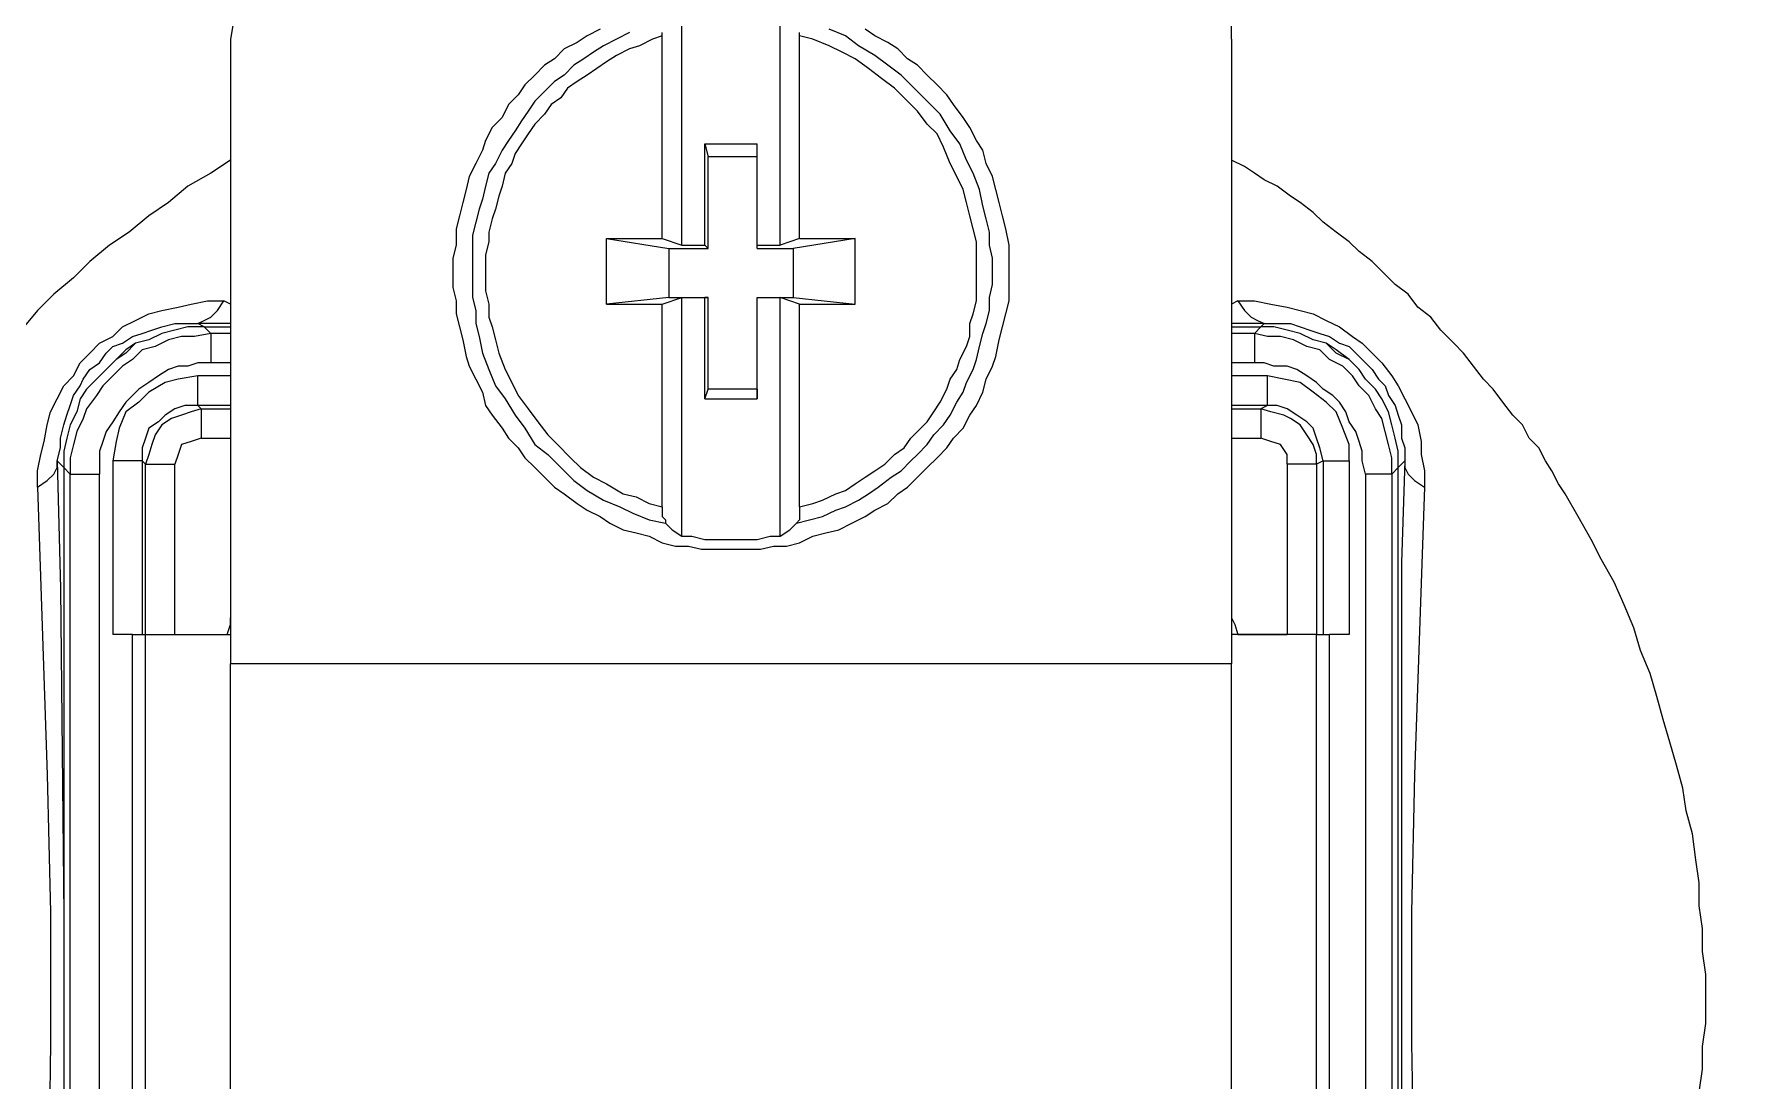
# Model space of a CAD drawing. Header units: millimetres. Extents: x 591978 to 1200763, y 19941 to 205918.
# Drawn here: x 1141454 to 1142012, y 78097 to 78438 of the extents above; entities that cross this region are included whole.
import ezdxf

# ---------------------------------------------------------------- set-up
doc = ezdxf.new("R2010")
doc.units = ezdxf.units.MM
doc.header["$LTSCALE"] = 790
doc.header["$MEASUREMENT"] = 0
doc.layers.add('0_AC_TOILET EX.A DUCT', color=21, linetype='Continuous', lineweight=13)
doc.layers.add('P', color=7, linetype='Continuous', lineweight=20)
doc.layers.add('WALL-EDGE', color=1, linetype='Continuous')

# ---------------------------------------------------------------- blocks, each defined once
blk = doc.blocks.new('274150p')
at = {"layer": 'P', "color": 40, "linetype": 'Continuous', "lineweight": -2}
for p, q in [((-25.93, 104.4, 0), (-26.27, 102.38, 0)), ((20.23, 81.15, 0), (20.23, 105.41, 0)), ((30.34, 81.15, 0), (30.34, 105.41, 0)), ((76.84, 102.38, 0), (76.84, 104.4, 0)), ((-26.27, 102.38, 0), (-26.27, 38.02, 0)), ((10.46, 102.72, 0), (9.45, 102.04, 0)), ((11.81, 103.39, 0), (10.46, 102.72, 0)), ((13.49, 102.38, 0), (12.14, 101.7, 0)), ((14.84, 103.05, 0), (13.49, 102.38, 0)), ((17.2, 102.38, 0), (15.85, 101.7, 0)), ((18.21, 102.72, 0), (17.2, 102.38, 0)), ((18.21, 102.72, 0), (18.21, 103.05, 0)), ((18.21, 81.82, 0), (18.21, 102.72, 0)), ((32.36, 102.72, 0), (32.36, 103.05, 0)), ((33.71, 102.38, 0), (32.36, 102.72, 0)), ((32.36, 81.82, 0), (32.36, 102.72, 0)), ((35.39, 101.7, 0), (33.71, 102.38, 0)), ((37.08, 102.72, 0), (35.39, 103.39, 0)), ((38.43, 101.7, 0), (37.08, 102.72, 0)), ((40.11, 102.72, 0), (39.1, 103.39, 0)), ((41.46, 102.04, 0), (40.11, 102.72, 0)), ((76.84, 102.38, 0), (76.84, 38.02, 0)), ((8.1, 101.37, 0), (7.09, 100.36, 0)), ((9.45, 102.04, 0), (8.1, 101.37, 0)), ((11.13, 101.03, 0), (10.12, 100.36, 0)), ((12.14, 101.7, 0), (11.13, 101.03, 0)), ((13.49, 100.69, 0), (12.48, 100.02, 0)), ((14.84, 101.37, 0), (13.49, 100.69, 0)), ((15.85, 101.7, 0), (14.84, 101.37, 0)), ((36.74, 101.03, 0), (35.39, 101.7, 0)), ((38.09, 100.36, 0), (36.74, 101.03, 0)), ((40.11, 100.69, 0), (38.43, 101.7, 0)), ((41.46, 99.68, 0), (40.11, 100.69, 0)), ((42.47, 101.37, 0), (41.46, 102.04, 0)), ((43.48, 100.36, 0), (42.47, 101.37, 0)), ((6.08, 99.68, 0), (5.07, 98.67, 0)), ((7.09, 100.36, 0), (6.08, 99.68, 0)), ((9.11, 99.68, 0), (8.1, 98.67, 0)), ((10.12, 100.36, 0), (9.11, 99.68, 0)), ((11.47, 99.35, 0), (10.46, 98.67, 0)), ((12.48, 100.02, 0), (11.47, 99.35, 0)), ((39.44, 99.35, 0), (38.09, 100.36, 0)), ((40.79, 98.33, 0), (39.44, 99.35, 0)), ((42.81, 98.67, 0), (41.46, 99.68, 0)), ((44.49, 99.68, 0), (43.48, 100.36, 0)), ((45.5, 98.67, 0), (44.49, 99.68, 0)), ((4.06, 97.66, 0), (3.38, 96.65, 0)), ((5.07, 98.67, 0), (4.06, 97.66, 0)), ((7.09, 98, 0), (6.08, 96.99, 0)), ((8.1, 98.67, 0), (7.09, 98, 0)), ((8.44, 97.32, 0), (7.76, 96.31, 0)), ((9.45, 98, 0), (8.44, 97.32, 0)), ((10.46, 98.67, 0), (9.45, 98, 0)), ((42.13, 97.32, 0), (40.79, 98.33, 0)), ((43.14, 96.31, 0), (42.13, 97.32, 0)), ((44.16, 97.32, 0), (42.81, 98.67, 0)), ((45.5, 95.98, 0), (44.16, 97.32, 0)), ((46.51, 97.66, 0), (45.5, 98.67, 0)), ((47.52, 96.65, 0), (46.51, 97.66, 0)), ((2.37, 95.64, 0), (1.7, 94.29, 0)), ((3.38, 96.65, 0), (2.37, 95.64, 0)), ((5.07, 95.98, 0), (4.39, 94.97, 0)), ((6.08, 96.99, 0), (5.07, 95.98, 0)), ((6.75, 95.64, 0), (6.08, 94.63, 0)), ((7.76, 96.31, 0), (6.75, 95.64, 0)), ((44.49, 94.97, 0), (43.14, 96.31, 0)), ((46.85, 94.63, 0), (45.5, 95.98, 0)), ((48.2, 95.64, 0), (47.52, 96.65, 0)), ((49.21, 94.29, 0), (48.2, 95.64, 0)), ((1.7, 94.29, 0), (0.69, 93.28, 0)), ((3.72, 93.95, 0), (3.05, 92.94, 0)), ((4.39, 94.97, 0), (3.72, 93.95, 0)), ((5.07, 93.62, 0), (4.39, 92.61, 0)), ((6.08, 94.63, 0), (5.07, 93.62, 0)), ((45.5, 93.62, 0), (44.49, 94.97, 0)), ((46.51, 92.61, 0), (45.5, 93.62, 0)), ((47.86, 92.94, 0), (46.85, 94.63, 0)), ((49.88, 93.28, 0), (49.21, 94.29, 0)), ((0.01, 91.93, 0), (-0.32, 90.92, 0)), ((0.69, 93.28, 0), (0.01, 91.93, 0)), ((2.37, 91.93, 0), (1.7, 90.92, 0)), ((3.05, 92.94, 0), (2.37, 91.93, 0)), ((4.39, 92.61, 0), (3.72, 91.6, 0)), ((47.19, 91.26, 0), (46.51, 92.61, 0)), ((48.87, 91.6, 0), (47.86, 92.94, 0)), ((50.56, 91.93, 0), (49.88, 93.28, 0)), ((51.23, 90.92, 0), (50.56, 91.93, 0)), ((-0.32, 90.92, 0), (-1, 89.57, 0)), ((1.7, 90.92, 0), (1.02, 89.57, 0)), ((3.05, 90.58, 0), (2.71, 89.57, 0)), ((3.72, 91.6, 0), (3.05, 90.58, 0)), ((22.59, 81.15, 0), (22.59, 91.6, 0)), ((22.59, 91.6, 0), (27.98, 91.6, 0)), ((22.59, 91.6, 0), (22.93, 90.25, 0)), ((27.98, 90.25, 0), (22.93, 90.25, 0)), ((22.93, 80.81, 0), (22.93, 90.25, 0)), ((27.98, 81.15, 0), (27.98, 91.6, 0)), ((27.98, 90.25, 0), (27.98, 91.6, 0)), ((27.98, 80.81, 0), (27.98, 90.25, 0)), ((47.86, 89.57, 0), (47.19, 91.26, 0)), ((49.55, 89.91, 0), (48.87, 91.6, 0)), ((51.57, 89.57, 0), (51.23, 90.92, 0)), ((-28.29, 88.56, 0), (-30.65, 87.22, 0)), ((-26.27, 89.91, 0), (-28.29, 88.56, 0)), ((-1.67, 88.23, 0), (-2.01, 86.88, 0)), ((-1, 89.57, 0), (-1.67, 88.23, 0)), ((0.35, 88.56, 0), (0.01, 87.22, 0)), ((1.02, 89.57, 0), (0.35, 88.56, 0)), ((2.04, 88.56, 0), (1.7, 87.22, 0)), ((2.71, 89.57, 0), (2.04, 88.56, 0)), ((48.54, 88.23, 0), (47.86, 89.57, 0)), ((49.21, 86.88, 0), (48.54, 88.23, 0)), ((50.22, 88.56, 0), (49.55, 89.91, 0)), ((50.89, 86.88, 0), (50.22, 88.56, 0)), ((52.24, 88.23, 0), (51.57, 89.57, 0)), ((52.58, 86.88, 0), (52.24, 88.23, 0)), ((78.19, 89.24, 0), (76.84, 89.91, 0)), ((79.2, 88.56, 0), (78.19, 89.24, 0)), ((80.21, 87.89, 0), (79.2, 88.56, 0)), ((-30.65, 87.22, 0), (-32.67, 85.53, 0)), ((-2.01, 86.88, 0), (-2.35, 85.53, 0)), ((0.01, 87.22, 0), (-0.32, 85.87, 0)), ((1.7, 87.22, 0), (1.36, 86.2, 0)), ((49.55, 85.53, 0), (49.21, 86.88, 0)), ((51.23, 85.19, 0), (50.89, 86.88, 0)), ((52.92, 85.53, 0), (52.58, 86.88, 0)), ((81.56, 87.22, 0), (80.21, 87.89, 0)), ((82.91, 86.2, 0), (81.56, 87.22, 0)), ((-32.67, 85.53, 0), (-34.69, 84.18, 0)), ((-2.35, 85.53, 0), (-2.68, 84.18, 0)), ((-0.66, 84.86, 0), (-1, 83.51, 0)), ((-0.32, 85.87, 0), (-0.66, 84.86, 0)), ((1.02, 84.86, 0), (0.69, 83.85, 0)), ((1.36, 86.2, 0), (1.02, 84.86, 0)), ((49.88, 84.18, 0), (49.55, 85.53, 0)), ((51.57, 83.85, 0), (51.23, 85.19, 0)), ((53.25, 84.18, 0), (52.92, 85.53, 0)), ((83.92, 85.53, 0), (82.91, 86.2, 0)), ((85.26, 84.52, 0), (83.92, 85.53, 0)), ((-34.69, 84.18, 0), (-36.72, 82.5, 0)), ((-2.68, 84.18, 0), (-3.02, 82.83, 0)), ((-1, 83.51, 0), (-1.33, 82.16, 0)), ((0.69, 83.85, 0), (0.35, 82.5, 0)), ((50.22, 82.83, 0), (49.88, 84.18, 0)), ((51.91, 82.5, 0), (51.57, 83.85, 0)), ((53.59, 82.83, 0), (53.25, 84.18, 0)), ((86.28, 83.51, 0), (85.26, 84.52, 0)), ((87.62, 82.5, 0), (86.28, 83.51, 0)), ((-38.74, 81.15, 0), (-40.76, 79.47, 0)), ((-36.72, 82.5, 0), (-38.74, 81.15, 0)), ((-3.02, 81.15, 0), (-3.36, 79.8, 0)), ((-3.02, 82.83, 0), (-3.02, 81.15, 0)), ((-1.33, 82.16, 0), (-1.33, 80.81, 0)), ((0.35, 81.49, 0), (0.01, 80.14, 0)), ((0.35, 82.5, 0), (0.35, 81.49, 0)), ((12.48, 81.82, 0), (18.21, 81.82, 0)), ((12.48, 75.08, 0), (12.48, 81.82, 0)), ((12.48, 81.82, 0), (18.88, 80.81, 0)), ((18.21, 81.82, 0), (20.23, 81.15, 0)), ((20.23, 81.15, 0), (22.59, 81.15, 0)), ((22.93, 80.81, 0), (22.59, 81.15, 0)), ((27.98, 81.15, 0), (30.34, 81.15, 0)), ((27.98, 80.81, 0), (27.98, 81.15, 0)), ((32.36, 81.82, 0), (30.34, 81.15, 0)), ((38.09, 81.82, 0), (31.69, 80.81, 0)), ((32.36, 81.82, 0), (38.09, 81.82, 0)), ((38.09, 75.08, 0), (38.09, 81.82, 0)), ((50.56, 81.49, 0), (50.22, 82.83, 0)), ((50.56, 80.48, 0), (50.56, 81.49, 0)), ((51.91, 81.15, 0), (51.91, 82.5, 0)), ((52.24, 79.8, 0), (51.91, 81.15, 0)), ((53.93, 81.15, 0), (53.59, 82.83, 0)), ((53.93, 79.8, 0), (53.93, 81.15, 0)), ((88.97, 81.49, 0), (87.62, 82.5, 0)), ((89.98, 80.48, 0), (88.97, 81.49, 0)), ((-40.76, 79.47, 0), (-42.44, 77.78, 0)), ((-3.36, 79.8, 0), (-3.36, 78.45, 0)), ((-1.33, 80.81, 0), (-1.33, 79.47, 0)), ((-1.33, 79.47, 0), (-1.33, 78.45, 0)), ((0.01, 80.14, 0), (0.01, 78.79, 0)), ((18.88, 80.81, 0), (18.88, 75.76, 0)), ((18.88, 80.81, 0), (22.93, 80.81, 0)), ((27.98, 80.81, 0), (31.69, 80.81, 0)), ((31.69, 80.81, 0), (31.69, 75.76, 0)), ((50.56, 79.13, 0), (50.56, 80.48, 0)), ((52.24, 78.45, 0), (52.24, 79.8, 0)), ((53.93, 78.45, 0), (53.93, 79.8, 0)), ((91.33, 79.47, 0), (89.98, 80.48, 0)), ((92.68, 78.12, 0), (91.33, 79.47, 0)), ((-42.44, 77.78, 0), (-44.47, 76.1, 0)), ((-3.36, 78.45, 0), (-3.36, 76.77, 0)), ((-1.33, 78.45, 0), (-1.33, 77.11, 0)), ((0.01, 78.79, 0), (0.01, 77.78, 0)), ((0.01, 77.78, 0), (0.01, 76.43, 0)), ((50.56, 77.78, 0), (50.56, 79.13, 0)), ((50.56, 76.77, 0), (50.56, 77.78, 0)), ((52.24, 77.11, 0), (52.24, 78.45, 0)), ((53.93, 76.77, 0), (53.93, 78.45, 0)), ((93.69, 77.11, 0), (92.68, 78.12, 0)), ((-44.47, 76.1, 0), (-46.15, 74.41, 0)), ((-3.36, 76.77, 0), (-3.02, 75.42, 0)), ((-1.33, 77.11, 0), (-1.33, 75.76, 0)), ((0.01, 76.43, 0), (0.35, 75.08, 0)), ((50.56, 75.42, 0), (50.56, 76.77, 0)), ((51.91, 75.76, 0), (52.24, 77.11, 0)), ((53.93, 75.42, 0), (53.93, 76.77, 0)), ((95.04, 76.1, 0), (93.69, 77.11, 0)), ((96.05, 74.75, 0), (95.04, 76.1, 0)), ((-46.15, 74.41, 0), (-47.83, 72.39, 0)), ((-34.69, 74.07, 0), (-33.35, 74.41, 0)), ((-33.35, 74.41, 0), (-31.66, 74.75, 0)), ((-31.66, 74.75, 0), (-30.31, 75.08, 0)), ((-30.31, 75.08, 0), (-28.63, 75.42, 0)), ((-28.63, 75.42, 0), (-26.94, 75.42, 0)), ((-28.29, 73.74, 0), (-27.62, 74.41, 0)), ((-27.62, 74.41, 0), (-26.94, 75.42, 0)), ((-26.27, 75.08, 0), (-26.94, 75.42, 0)), ((-3.02, 75.42, 0), (-3.02, 74.07, 0)), ((-1.33, 75.76, 0), (-1, 74.41, 0)), ((-1, 74.41, 0), (-1, 73.06, 0)), ((0.35, 75.08, 0), (0.35, 73.74, 0)), ((18.88, 75.76, 0), (12.48, 75.08, 0)), ((12.48, 75.08, 0), (18.21, 75.08, 0)), ((18.21, 75.08, 0), (20.23, 75.76, 0)), ((18.21, 54.19, 0), (18.21, 75.08, 0)), ((18.88, 75.76, 0), (22.93, 75.76, 0)), ((20.23, 51.16, 0), (20.23, 75.76, 0)), ((20.23, 75.76, 0), (22.59, 75.76, 0)), ((22.93, 75.76, 0), (22.59, 75.76, 0)), ((22.59, 65.31, 0), (22.59, 75.76, 0)), ((22.93, 66.32, 0), (22.93, 75.76, 0)), ((27.98, 75.76, 0), (30.34, 75.76, 0)), ((27.98, 75.76, 0), (31.69, 75.76, 0)), ((27.98, 75.76, 0), (27.98, 75.76, 0)), ((27.98, 65.31, 0), (27.98, 75.76, 0)), ((27.98, 66.32, 0), (27.98, 75.76, 0)), ((30.34, 51.16, 0), (30.34, 75.76, 0)), ((32.36, 75.08, 0), (30.34, 75.76, 0)), ((31.69, 75.76, 0), (38.09, 75.08, 0)), ((32.36, 75.08, 0), (38.09, 75.08, 0)), ((32.36, 54.19, 0), (32.36, 75.08, 0)), ((50.22, 74.07, 0), (50.56, 75.42, 0)), ((51.57, 73.06, 0), (51.91, 74.41, 0)), ((51.91, 74.41, 0), (51.91, 75.76, 0)), ((53.59, 74.07, 0), (53.93, 75.42, 0)), ((77.51, 75.42, 0), (76.84, 75.08, 0)), ((77.51, 75.42, 0), (78.19, 74.41, 0)), ((77.51, 75.42, 0), (79.2, 75.42, 0)), ((78.19, 74.41, 0), (78.86, 73.74, 0)), ((79.2, 75.42, 0), (80.88, 75.08, 0)), ((80.88, 75.08, 0), (82.57, 74.75, 0)), ((82.57, 74.75, 0), (83.92, 74.41, 0)), ((83.92, 74.41, 0), (85.26, 74.07, 0)), ((97.39, 73.74, 0), (96.05, 74.75, 0)), ((-38.4, 71.72, 0), (-37.39, 72.73, 0)), ((-37.39, 72.73, 0), (-36.04, 73.4, 0)), ((-36.04, 73.4, 0), (-34.69, 74.07, 0)), ((-35.37, 72.05, 0), (-34.36, 72.39, 0)), ((-34.36, 72.39, 0), (-33.35, 72.73, 0)), ((-33.35, 72.73, 0), (-32, 73.06, 0)), ((-32, 72.39, 0), (-33.35, 72.05, 0)), ((-32, 72.39, 0), (-33.35, 72.05, 0)), ((-32, 73.06, 0), (-30.99, 73.06, 0)), ((-30.65, 72.73, 0), (-32, 72.39, 0)), ((-30.65, 72.73, 0), (-32, 72.39, 0)), ((-30.99, 73.06, 0), (-29.64, 73.06, 0)), ((-28.97, 72.73, 0), (-30.65, 72.73, 0)), ((-28.97, 72.73, 0), (-30.65, 72.73, 0)), ((-29.64, 73.06, 0), (-28.97, 73.4, 0)), ((-26.27, 73.06, 0), (-29.64, 73.06, 0)), ((-28.97, 72.73, 0), (-29.64, 73.06, 0)), ((-28.97, 73.4, 0), (-28.29, 73.74, 0)), ((-28.29, 72.05, 0), (-28.97, 72.73, 0)), ((-28.97, 72.73, 0), (-26.27, 72.73, 0)), ((-28.97, 72.73, 0), (-26.27, 72.73, 0)), ((-3.02, 74.07, 0), (-2.68, 72.73, 0)), ((-2.68, 72.73, 0), (-2.35, 71.38, 0)), ((-1, 73.06, 0), (-0.66, 71.72, 0)), ((0.35, 73.74, 0), (0.69, 72.73, 0)), ((0.69, 72.73, 0), (1.02, 71.38, 0)), ((49.88, 73.06, 0), (50.22, 74.07, 0)), ((49.88, 71.72, 0), (49.88, 73.06, 0)), ((51.23, 72.05, 0), (51.57, 73.06, 0)), ((52.92, 71.38, 0), (53.25, 72.73, 0)), ((53.25, 72.73, 0), (53.59, 74.07, 0)), ((80.21, 73.06, 0), (76.84, 73.06, 0)), ((76.84, 72.73, 0), (79.87, 72.73, 0)), ((76.84, 72.73, 0), (79.87, 72.73, 0)), ((78.86, 73.74, 0), (79.54, 73.4, 0)), ((79.2, 72.05, 0), (79.87, 72.73, 0)), ((79.54, 73.4, 0), (80.21, 73.06, 0)), ((79.87, 72.73, 0), (80.21, 73.06, 0)), ((81.22, 72.73, 0), (79.87, 72.73, 0)), ((81.22, 72.73, 0), (79.87, 72.73, 0)), ((80.21, 73.06, 0), (81.56, 73.06, 0)), ((82.57, 72.39, 0), (81.22, 72.73, 0)), ((82.57, 72.39, 0), (81.22, 72.73, 0)), ((81.56, 73.06, 0), (82.91, 73.06, 0)), ((83.92, 72.05, 0), (82.57, 72.39, 0)), ((83.92, 72.05, 0), (82.57, 72.39, 0)), ((82.91, 73.06, 0), (83.92, 72.73, 0)), ((83.92, 72.73, 0), (84.93, 72.39, 0)), ((84.93, 72.39, 0), (85.94, 72.05, 0)), ((85.26, 74.07, 0), (86.61, 73.4, 0)), ((86.61, 73.4, 0), (87.96, 72.73, 0)), ((87.96, 72.73, 0), (89.31, 71.72, 0)), ((98.41, 72.39, 0), (97.39, 73.74, 0)), ((99.75, 71.04, 0), (98.41, 72.39, 0)), ((-40.76, 70.03, 0), (-39.75, 71.04, 0)), ((-39.75, 71.04, 0), (-38.4, 71.72, 0)), ((-39.07, 70.03, 0), (-38.4, 70.7, 0)), ((-38.4, 70.7, 0), (-37.39, 71.04, 0)), ((-37.39, 71.04, 0), (-36.38, 71.72, 0)), ((-36.04, 71.04, 0), (-37.05, 70.03, 0)), ((-36.04, 71.04, 0), (-37.05, 70.37, 0)), ((-36.38, 71.72, 0), (-35.37, 72.05, 0)), ((-34.69, 71.38, 0), (-36.04, 71.04, 0)), ((-34.69, 71.38, 0), (-36.04, 71.04, 0)), ((-34.02, 70.7, 0), (-35.37, 70.37, 0)), ((-33.35, 72.05, 0), (-34.69, 71.38, 0)), ((-33.35, 72.05, 0), (-34.69, 71.38, 0)), ((-32.67, 71.38, 0), (-34.02, 70.7, 0)), ((-31.32, 71.72, 0), (-32.67, 71.38, 0)), ((-29.98, 71.72, 0), (-31.32, 71.72, 0)), ((-28.29, 72.05, 0), (-29.98, 71.72, 0)), ((-28.29, 72.05, 0), (-28.29, 69.02, 0)), ((-26.27, 72.05, 0), (-28.29, 72.05, 0)), ((-2.35, 71.38, 0), (-2.01, 69.69, 0)), ((-0.66, 71.72, 0), (-0.32, 70.03, 0)), ((1.02, 71.38, 0), (1.36, 70.03, 0)), ((48.87, 69.36, 0), (49.55, 70.7, 0)), ((49.55, 70.7, 0), (49.88, 71.72, 0)), ((50.56, 69.36, 0), (50.89, 70.7, 0)), ((50.89, 70.7, 0), (51.23, 72.05, 0)), ((52.58, 69.69, 0), (52.92, 71.38, 0)), ((79.2, 72.05, 0), (76.84, 72.05, 0)), ((79.2, 72.05, 0), (79.2, 69.02, 0)), ((80.55, 71.72, 0), (79.2, 72.05, 0)), ((81.89, 71.72, 0), (80.55, 71.72, 0)), ((83.24, 71.38, 0), (81.89, 71.72, 0)), ((84.59, 70.7, 0), (83.24, 71.38, 0)), ((85.26, 71.38, 0), (83.92, 72.05, 0)), ((85.26, 71.38, 0), (83.92, 72.05, 0)), ((85.94, 70.37, 0), (84.59, 70.7, 0)), ((86.61, 71.04, 0), (85.26, 71.38, 0)), ((86.61, 71.04, 0), (85.26, 71.38, 0)), ((85.94, 72.05, 0), (86.95, 71.72, 0)), ((87.62, 70.03, 0), (86.61, 71.04, 0)), ((87.62, 70.37, 0), (86.61, 71.04, 0)), ((86.95, 71.72, 0), (87.96, 71.04, 0)), ((87.96, 71.04, 0), (88.97, 70.7, 0)), ((88.97, 70.7, 0), (89.64, 70.03, 0)), ((89.31, 71.72, 0), (90.32, 71.04, 0)), ((90.32, 71.04, 0), (91.33, 70.03, 0)), ((100.76, 70.03, 0), (99.75, 71.04, 0)), ((-42.44, 67.67, 0), (-41.77, 69.02, 0)), ((-41.77, 69.02, 0), (-40.76, 70.03, 0)), ((-40.76, 68.35, 0), (-39.75, 69.02, 0)), ((-39.75, 69.02, 0), (-39.07, 70.03, 0)), ((-38.06, 69.36, 0), (-39.07, 68.35, 0)), ((-38.06, 69.36, 0), (-39.07, 68.35, 0)), ((-37.05, 70.37, 0), (-38.06, 69.36, 0)), ((-37.05, 70.03, 0), (-38.06, 69.36, 0)), ((-36.38, 69.36, 0), (-37.39, 68.68, 0)), ((-35.37, 70.37, 0), (-36.38, 69.36, 0)), ((-29.64, 69.02, 0), (-30.65, 68.68, 0)), ((-28.29, 69.02, 0), (-29.64, 69.02, 0)), ((-26.27, 69.02, 0), (-28.29, 69.02, 0)), ((-2.01, 69.69, 0), (-1.67, 68.68, 0)), ((-0.32, 70.03, 0), (0.35, 68.35, 0)), ((1.36, 70.03, 0), (2.04, 68.35, 0)), ((48.54, 68.35, 0), (48.87, 69.36, 0)), ((50.22, 68.35, 0), (50.56, 69.36, 0)), ((52.24, 68.68, 0), (52.58, 69.69, 0)), ((79.2, 69.02, 0), (76.84, 69.02, 0)), ((80.21, 69.02, 0), (79.2, 69.02, 0)), ((79.2, 69.02, 0), (79.2, 69.02, 0)), ((81.22, 68.68, 0), (80.21, 69.02, 0)), ((86.95, 69.36, 0), (85.94, 70.37, 0)), ((88.3, 68.68, 0), (86.95, 69.36, 0)), ((88.97, 69.36, 0), (87.62, 70.37, 0)), ((88.97, 69.36, 0), (87.62, 70.03, 0)), ((89.98, 68.35, 0), (88.97, 69.36, 0)), ((89.98, 68.35, 0), (88.97, 69.36, 0)), ((89.64, 70.03, 0), (90.66, 69.02, 0)), ((90.66, 69.02, 0), (91.33, 68.35, 0)), ((91.33, 70.03, 0), (92.34, 69.02, 0)), ((92.34, 69.02, 0), (93.35, 67.67, 0)), ((101.78, 68.68, 0), (100.76, 70.03, 0)), ((-43.45, 66.66, 0), (-42.44, 67.67, 0)), ((-41.77, 66.66, 0), (-41.43, 67.33, 0)), ((-41.43, 67.33, 0), (-40.76, 68.35, 0)), ((-40.08, 67.33, 0), (-41.1, 66.32, 0)), ((-40.08, 67.33, 0), (-41.1, 66.32, 0)), ((-39.07, 68.35, 0), (-40.08, 67.33, 0)), ((-39.07, 68.35, 0), (-40.08, 67.33, 0)), ((-38.4, 67.67, 0), (-39.41, 66.66, 0)), ((-37.39, 68.68, 0), (-38.4, 67.67, 0)), ((-33.68, 67.67, 0), (-34.69, 67, 0)), ((-32.67, 68.35, 0), (-33.68, 67.67, 0)), ((-31.66, 67.33, 0), (-33.01, 67, 0)), ((-31.66, 68.68, 0), (-32.67, 68.35, 0)), ((-30.65, 68.68, 0), (-31.66, 68.68, 0)), ((-29.64, 67.67, 0), (-31.66, 67.33, 0)), ((-26.27, 67.67, 0), (-29.64, 67.67, 0)), ((-29.64, 64.64, 0), (-29.64, 67.67, 0)), ((-1.67, 68.68, 0), (-1, 67.33, 0)), ((-1, 67.33, 0), (-0.32, 65.99, 0)), ((0.35, 68.35, 0), (1.02, 66.66, 0)), ((2.04, 68.35, 0), (2.71, 67, 0)), ((47.52, 66.32, 0), (47.86, 67.33, 0)), ((47.86, 67.33, 0), (48.54, 68.35, 0)), ((49.55, 67, 0), (50.22, 68.35, 0)), ((51.23, 65.99, 0), (51.57, 67.33, 0)), ((51.57, 67.33, 0), (52.24, 68.68, 0)), ((80.55, 67.67, 0), (76.84, 67.67, 0)), ((80.55, 64.64, 0), (80.55, 67.67, 0)), ((82.23, 67.33, 0), (80.55, 67.67, 0)), ((80.55, 67.67, 0), (80.55, 67.67, 0)), ((82.57, 68.68, 0), (81.22, 68.68, 0)), ((83.92, 67, 0), (82.23, 67.33, 0)), ((83.58, 68.35, 0), (82.57, 68.68, 0)), ((84.59, 67.67, 0), (83.58, 68.35, 0)), ((85.6, 67, 0), (84.59, 67.67, 0)), ((89.31, 67.67, 0), (88.3, 68.68, 0)), ((89.98, 66.66, 0), (89.31, 67.67, 0)), ((90.66, 67.33, 0), (89.98, 68.35, 0)), ((90.66, 67.33, 0), (89.98, 68.35, 0)), ((91.67, 66.32, 0), (90.66, 67.33, 0)), ((91.67, 66.32, 0), (90.66, 67.33, 0)), ((91.33, 68.35, 0), (92, 67.33, 0)), ((92, 67.33, 0), (92.68, 66.66, 0)), ((93.35, 67.67, 0), (94.03, 66.66, 0)), ((102.79, 67.33, 0), (101.78, 68.68, 0)), ((103.8, 66.32, 0), (102.79, 67.33, 0)), ((-44.8, 63.96, 0), (-44.13, 65.31, 0)), ((-44.13, 65.31, 0), (-43.45, 66.66, 0)), ((-42.78, 64.64, 0), (-42.44, 65.65, 0)), ((-42.44, 65.65, 0), (-41.77, 66.66, 0)), ((-41.77, 65.31, 0), (-42.11, 63.96, 0)), ((-41.77, 65.31, 0), (-42.11, 63.96, 0)), ((-41.1, 66.32, 0), (-41.77, 65.31, 0)), ((-41.1, 66.32, 0), (-41.77, 65.31, 0)), ((-40.08, 65.65, 0), (-41.1, 64.3, 0)), ((-39.41, 66.66, 0), (-40.08, 65.65, 0)), ((-36.38, 65.65, 0), (-37.05, 64.98, 0)), ((-35.7, 66.32, 0), (-36.38, 65.65, 0)), ((-34.69, 67, 0), (-35.7, 66.32, 0)), ((-34.69, 65.99, 0), (-35.7, 64.98, 0)), ((-33.01, 67, 0), (-34.69, 65.99, 0)), ((-0.32, 65.99, 0), (0.01, 64.64, 0)), ((1.02, 66.66, 0), (2.04, 65.31, 0)), ((2.04, 65.31, 0), (3.05, 63.63, 0)), ((2.71, 67, 0), (3.38, 65.65, 0)), ((3.38, 65.65, 0), (4.39, 64.3, 0)), ((22.59, 65.31, 0), (22.93, 66.32, 0)), ((22.59, 65.31, 0), (27.98, 65.31, 0)), ((27.98, 66.32, 0), (22.93, 66.32, 0)), ((27.98, 66.32, 0), (27.98, 65.31, 0)), ((46.85, 64.98, 0), (47.52, 66.32, 0)), ((48.54, 64.98, 0), (49.21, 65.99, 0)), ((49.21, 65.99, 0), (49.55, 67, 0)), ((50.56, 64.64, 0), (51.23, 65.99, 0)), ((85.26, 65.99, 0), (83.92, 67, 0)), ((86.61, 64.98, 0), (85.26, 65.99, 0)), ((86.28, 66.32, 0), (85.6, 67, 0)), ((87.29, 65.65, 0), (86.28, 66.32, 0)), ((87.96, 64.98, 0), (87.29, 65.65, 0)), ((90.99, 65.65, 0), (89.98, 66.66, 0)), ((91.67, 64.3, 0), (90.99, 65.65, 0)), ((92.34, 65.31, 0), (91.67, 66.32, 0)), ((92.34, 65.31, 0), (91.67, 66.32, 0)), ((93.01, 63.96, 0), (92.34, 65.31, 0)), ((93.01, 63.96, 0), (92.34, 65.31, 0)), ((92.68, 66.66, 0), (93.01, 65.65, 0)), ((93.01, 65.65, 0), (93.69, 64.64, 0)), ((94.03, 66.66, 0), (94.7, 65.31, 0)), ((94.7, 65.31, 0), (95.37, 63.96, 0)), ((104.81, 64.98, 0), (103.8, 66.32, 0)), ((-45.14, 62.62, 0), (-44.8, 63.96, 0)), ((-43.45, 62.62, 0), (-43.12, 63.63, 0)), ((-43.12, 63.63, 0), (-42.78, 64.64, 0)), ((-42.11, 63.96, 0), (-42.78, 62.62, 0)), ((-42.11, 63.96, 0), (-42.78, 62.62, 0)), ((-41.1, 64.3, 0), (-41.43, 63.29, 0)), ((-37.73, 63.96, 0), (-38.4, 62.95, 0)), ((-37.05, 64.98, 0), (-37.73, 63.96, 0)), ((-37.05, 63.96, 0), (-37.73, 62.28, 0)), ((-35.7, 64.98, 0), (-37.05, 63.96, 0)), ((-33.01, 63.63, 0), (-33.68, 62.95, 0)), ((-32, 64.3, 0), (-33.01, 63.63, 0)), ((-31.32, 63.63, 0), (-32.33, 63.29, 0)), ((-30.99, 64.64, 0), (-32, 64.3, 0)), ((-30.31, 63.96, 0), (-31.32, 63.63, 0)), ((-29.64, 64.64, 0), (-30.99, 64.64, 0)), ((-29.3, 64.3, 0), (-30.31, 63.96, 0)), ((-26.27, 64.64, 0), (-29.64, 64.64, 0)), ((-29.64, 64.64, 0), (-29.3, 64.3, 0)), ((-29.3, 64.3, 0), (-29.3, 61.27, 0)), ((-29.3, 64.3, 0), (-26.27, 64.3, 0)), ((0.01, 64.64, 0), (0.69, 63.63, 0)), ((0.69, 63.63, 0), (1.7, 62.28, 0)), ((3.05, 63.63, 0), (4.06, 62.28, 0)), ((4.39, 64.3, 0), (5.4, 62.95, 0)), ((45.5, 62.95, 0), (46.18, 63.96, 0)), ((46.18, 63.96, 0), (46.85, 64.98, 0)), ((47.19, 62.62, 0), (47.86, 63.63, 0)), ((47.86, 63.63, 0), (48.54, 64.98, 0)), ((49.21, 62.28, 0), (49.88, 63.63, 0)), ((49.88, 63.63, 0), (50.56, 64.64, 0)), ((80.55, 64.64, 0), (76.84, 64.64, 0)), ((76.84, 64.3, 0), (79.87, 64.3, 0)), ((80.55, 64.64, 0), (79.87, 64.3, 0)), ((79.87, 64.3, 0), (79.87, 61.27, 0)), ((80.88, 63.96, 0), (79.87, 64.3, 0)), ((81.56, 64.64, 0), (80.55, 64.64, 0)), ((80.55, 64.64, 0), (80.55, 64.64, 0)), ((82.23, 63.63, 0), (80.88, 63.96, 0)), ((82.57, 64.3, 0), (81.56, 64.64, 0)), ((82.91, 63.29, 0), (82.23, 63.63, 0)), ((83.58, 63.63, 0), (82.57, 64.3, 0)), ((84.59, 62.95, 0), (83.58, 63.63, 0)), ((87.62, 63.96, 0), (86.61, 64.98, 0)), ((88.3, 62.28, 0), (87.62, 63.96, 0)), ((88.63, 63.96, 0), (87.96, 64.98, 0)), ((88.97, 62.95, 0), (88.63, 63.96, 0)), ((92.34, 63.29, 0), (91.67, 64.3, 0)), ((93.35, 62.62, 0), (93.01, 63.96, 0)), ((93.35, 62.62, 0), (93.01, 63.96, 0)), ((93.69, 64.64, 0), (94.03, 63.63, 0)), ((94.03, 63.63, 0), (94.36, 62.62, 0)), ((95.37, 63.96, 0), (96.05, 62.62, 0)), ((105.82, 63.63, 0), (104.81, 64.98, 0)), ((106.83, 62.62, 0), (105.82, 63.63, 0)), ((-45.48, 60.93, 0), (-45.14, 62.62, 0)), ((-43.79, 61.27, 0), (-43.45, 62.62, 0)), ((-42.78, 62.62, 0), (-43.12, 61.27, 0)), ((-42.78, 62.62, 0), (-43.12, 61.27, 0)), ((-42.11, 61.94, 0), (-42.44, 60.6, 0)), ((-41.43, 63.29, 0), (-42.11, 61.94, 0)), ((-39.07, 61.94, 0), (-39.41, 60.93, 0)), ((-38.4, 62.95, 0), (-39.07, 61.94, 0)), ((-37.73, 62.28, 0), (-38.06, 60.93, 0)), ((-34.69, 62.28, 0), (-35.03, 61.27, 0)), ((-33.68, 62.95, 0), (-34.69, 62.28, 0)), ((-33.35, 62.62, 0), (-34.02, 61.61, 0)), ((-32.33, 63.29, 0), (-33.35, 62.62, 0)), ((1.7, 62.28, 0), (2.37, 61.27, 0)), ((4.06, 62.28, 0), (5.07, 60.6, 0)), ((5.4, 62.95, 0), (6.42, 61.61, 0)), ((43.82, 61.27, 0), (44.83, 62.28, 0)), ((44.83, 62.28, 0), (45.5, 62.95, 0)), ((46.18, 61.61, 0), (47.19, 62.62, 0)), ((48.2, 61.27, 0), (49.21, 62.28, 0)), ((83.92, 62.62, 0), (82.91, 63.29, 0)), ((84.59, 61.61, 0), (83.92, 62.62, 0)), ((85.26, 62.28, 0), (84.59, 62.95, 0)), ((85.6, 61.27, 0), (85.26, 62.28, 0)), ((88.97, 60.6, 0), (88.3, 62.28, 0)), ((89.64, 61.94, 0), (88.97, 62.95, 0)), ((89.98, 60.93, 0), (89.64, 61.94, 0)), ((92.68, 61.94, 0), (92.34, 63.29, 0)), ((93.01, 60.6, 0), (92.68, 61.94, 0)), ((93.69, 61.27, 0), (93.35, 62.62, 0)), ((93.69, 61.27, 0), (93.35, 62.62, 0)), ((94.36, 62.62, 0), (94.36, 61.27, 0)), ((96.05, 62.62, 0), (96.38, 60.93, 0)), ((107.5, 61.27, 0), (106.83, 62.62, 0)), ((-45.81, 59.58, 0), (-45.48, 60.93, 0)), ((-44.13, 58.91, 0), (-43.79, 60.26, 0)), ((-43.79, 60.26, 0), (-43.79, 61.27, 0)), ((-43.12, 61.27, 0), (-43.45, 59.92, 0)), ((-43.12, 61.27, 0), (-43.45, 59.92, 0)), ((-42.44, 60.6, 0), (-42.78, 59.25, 0)), ((-39.41, 60.93, 0), (-39.75, 59.92, 0)), ((-38.06, 60.93, 0), (-38.4, 58.91, 0)), ((-35.03, 61.27, 0), (-35.37, 60.26, 0)), ((-35.37, 60.26, 0), (-35.37, 58.91, 0)), ((-34.36, 60.6, 0), (-34.69, 59.58, 0)), ((-34.02, 61.61, 0), (-34.36, 60.6, 0)), ((-31.32, 60.6, 0), (-31.66, 59.58, 0)), ((-30.31, 60.93, 0), (-31.32, 60.6, 0)), ((-29.3, 61.27, 0), (-30.31, 60.93, 0)), ((-29.3, 61.27, 0), (-26.27, 61.27, 0)), ((2.37, 61.27, 0), (3.38, 60.26, 0)), ((3.38, 60.26, 0), (4.06, 59.25, 0)), ((5.07, 60.6, 0), (6.42, 59.58, 0)), ((6.42, 61.61, 0), (7.43, 60.6, 0)), ((7.43, 60.6, 0), (8.77, 59.25, 0)), ((42.13, 59.58, 0), (43.14, 60.26, 0)), ((43.14, 60.26, 0), (43.82, 61.27, 0)), ((44.49, 59.58, 0), (45.5, 60.6, 0)), ((45.5, 60.6, 0), (46.18, 61.61, 0)), ((46.51, 59.25, 0), (47.52, 60.26, 0)), ((47.52, 60.26, 0), (48.2, 61.27, 0)), ((76.84, 61.27, 0), (79.87, 61.27, 0)), ((80.88, 60.93, 0), (79.87, 61.27, 0)), ((81.89, 60.6, 0), (80.88, 60.93, 0)), ((82.57, 59.58, 0), (81.89, 60.6, 0)), ((85.26, 60.6, 0), (84.59, 61.61, 0)), ((85.6, 59.58, 0), (85.26, 60.6, 0)), ((85.94, 60.26, 0), (85.6, 61.27, 0)), ((86.28, 58.91, 0), (85.94, 60.26, 0)), ((88.97, 58.91, 0), (88.97, 60.6, 0)), ((90.32, 59.92, 0), (89.98, 60.93, 0)), ((93.35, 59.25, 0), (93.01, 60.6, 0)), ((94.03, 59.92, 0), (93.69, 61.27, 0)), ((94.03, 59.92, 0), (93.69, 61.27, 0)), ((94.36, 61.27, 0), (94.7, 60.26, 0)), ((94.7, 60.26, 0), (94.7, 58.91, 0)), ((96.38, 60.93, 0), (96.38, 59.58, 0)), ((108.51, 60.26, 0), (107.5, 61.27, 0)), ((109.19, 58.91, 0), (108.51, 60.26, 0)), ((-46.15, 57.9, 0), (-45.81, 59.58, 0)), ((-44.47, 57.56, 0), (-44.13, 58.24, 0)), ((-44.13, 58.24, 0), (-44.13, 58.91, 0)), ((-44.13, 58.91, 0), (-43.79, 45.77, 0)), ((-43.45, 58.24, 0), (-44.13, 58.91, 0)), ((-43.45, 59.92, 0), (-43.45, 58.24, 0)), ((-43.45, 59.92, 0), (-43.45, 58.24, 0)), ((-43.45, 58.24, 0), (-43.45, -50.6, 0)), ((-42.78, 57.56, 0), (-43.45, 58.24, 0)), ((-43.45, 58.24, 0), (-43.45, -50.6, 0)), ((-42.78, 59.25, 0), (-42.78, 57.56, 0)), ((-39.75, 59.92, 0), (-39.75, 58.91, 0)), ((-39.75, 58.91, 0), (-39.75, 57.56, 0)), ((-38.4, 58.91, 0), (-38.4, 58.91, 0)), ((-35.37, 58.91, 0), (-38.4, 58.91, 0)), ((-38.4, 58.91, 0), (-38.4, 41.05, 0)), ((-35.37, 58.91, 0), (-35.37, 58.91, 0)), ((-35.37, 58.91, 0), (-35.37, 41.05, 0)), ((-35.37, 58.91, 0), (-35.03, 58.57, 0)), ((-34.69, 59.58, 0), (-35.03, 58.57, 0)), ((-35.03, 58.57, 0), (-32, 58.57, 0)), ((-35.03, 41.05, 0), (-35.03, 58.57, 0)), ((-31.66, 59.58, 0), (-32, 58.57, 0)), ((-32, 58.57, 0), (-32, 58.57, 0)), ((-32, 41.05, 0), (-32, 58.57, 0)), ((4.06, 59.25, 0), (5.07, 58.24, 0)), ((5.07, 58.24, 0), (6.08, 57.23, 0)), ((6.42, 59.58, 0), (7.76, 58.24, 0)), ((7.76, 58.24, 0), (9.11, 56.89, 0)), ((8.77, 59.25, 0), (9.79, 58.24, 0)), ((9.79, 58.24, 0), (11.13, 57.23, 0)), ((40.11, 57.9, 0), (41.12, 58.57, 0)), ((41.12, 58.57, 0), (42.13, 59.58, 0)), ((42.81, 57.9, 0), (43.82, 58.91, 0)), ((43.82, 58.91, 0), (44.49, 59.58, 0)), ((44.49, 57.23, 0), (45.5, 58.24, 0)), ((45.5, 58.24, 0), (46.51, 59.25, 0)), ((82.57, 58.57, 0), (82.57, 59.58, 0)), ((85.6, 58.57, 0), (82.57, 58.57, 0)), ((82.57, 58.57, 0), (82.57, 41.05, 0)), ((85.6, 58.57, 0), (85.6, 59.58, 0)), ((86.28, 58.91, 0), (85.6, 58.57, 0)), ((85.6, 58.57, 0), (85.6, 41.05, 0)), ((86.28, 58.91, 0), (86.28, 41.05, 0)), ((86.28, 58.91, 0), (88.97, 58.91, 0)), ((88.97, 58.91, 0), (88.97, 41.05, 0)), ((90.32, 58.91, 0), (90.32, 59.92, 0)), ((90.66, 57.56, 0), (90.32, 58.91, 0)), ((93.35, 57.56, 0), (93.35, 59.25, 0)), ((93.35, 57.56, 0), (94.03, 58.24, 0)), ((94.03, 58.24, 0), (94.03, 59.92, 0)), ((94.03, 58.24, 0), (94.03, 59.92, 0)), ((94.03, 58.24, 0), (94.7, 58.91, 0)), ((94.03, -50.6, 0), (94.03, 58.24, 0)), ((94.03, -50.6, 0), (94.03, 58.24, 0)), ((94.7, 58.91, 0), (94.36, 48.46, 0)), ((94.7, 58.91, 0), (94.7, 58.24, 0)), ((94.7, 58.24, 0), (95.04, 57.56, 0)), ((96.38, 59.58, 0), (96.72, 57.9, 0)), ((109.86, 57.9, 0), (109.19, 58.91, 0)), ((-46.15, 56.21, 0), (-46.15, 57.9, 0)), ((-46.15, 56.21, 0), (-45.14, 56.89, 0)), ((-45.14, 56.89, 0), (-44.47, 57.56, 0)), ((-42.78, 57.56, 0), (-39.75, 57.56, 0)), ((-42.78, -49.93, 0), (-42.78, 57.56, 0)), ((-39.75, -49.93, 0), (-39.75, 57.56, 0)), ((-39.75, 57.56, 0), (-39.75, 57.56, 0)), ((6.08, 57.23, 0), (7.09, 56.21, 0)), ((9.11, 56.89, 0), (10.46, 55.88, 0)), ((11.13, 57.23, 0), (12.48, 56.55, 0)), ((12.48, 56.55, 0), (14.17, 55.54, 0)), ((37.08, 55.88, 0), (38.09, 56.55, 0)), ((38.09, 56.55, 0), (39.1, 57.23, 0)), ((39.1, 57.23, 0), (40.11, 57.9, 0)), ((40.45, 56.21, 0), (41.8, 57.23, 0)), ((41.8, 57.23, 0), (42.81, 57.9, 0)), ((43.48, 56.21, 0), (44.49, 57.23, 0)), ((93.35, 57.56, 0), (90.66, 57.56, 0)), ((90.66, 57.56, 0), (90.66, -49.93, 0)), ((93.35, 57.56, 0), (93.35, -49.93, 0)), ((95.04, 57.56, 0), (95.71, 56.89, 0)), ((95.71, 56.89, 0), (96.72, 56.21, 0)), ((96.72, 57.9, 0), (96.72, 56.21, 0)), ((110.54, 56.55, 0), (109.86, 57.9, 0)), ((111.21, 55.54, 0), (110.54, 56.55, 0)), ((-46.15, 56.21, 0), (-45.14, 26.56, 0)), ((7.09, 56.21, 0), (8.1, 55.54, 0)), ((8.1, 55.54, 0), (9.45, 54.53, 0)), ((10.46, 55.88, 0), (12.14, 54.87, 0)), ((12.14, 54.87, 0), (13.83, 54.19, 0)), ((14.17, 55.54, 0), (15.51, 55.2, 0)), ((15.51, 55.2, 0), (16.86, 54.53, 0)), ((33.71, 54.53, 0), (34.72, 54.87, 0)), ((34.72, 54.87, 0), (36.07, 55.54, 0)), ((36.07, 55.54, 0), (37.08, 55.88, 0)), ((37.08, 54.19, 0), (38.43, 54.87, 0)), ((38.43, 54.87, 0), (39.44, 55.54, 0)), ((39.44, 55.54, 0), (40.45, 56.21, 0)), ((41.46, 54.53, 0), (42.47, 55.54, 0)), ((42.47, 55.54, 0), (43.48, 56.21, 0)), ((96.72, 56.21, 0), (95.71, 26.56, 0)), ((112.56, 53.18, 0), (111.21, 55.54, 0)), ((9.45, 54.53, 0), (10.46, 53.86, 0)), ((10.46, 53.86, 0), (11.81, 53.18, 0)), ((11.81, 53.18, 0), (12.82, 52.51, 0)), ((13.83, 54.19, 0), (15.18, 53.52, 0)), ((15.18, 53.52, 0), (16.86, 52.85, 0)), ((16.86, 54.53, 0), (18.21, 54.19, 0)), ((18.21, 54.19, 0), (18.21, 53.52, 0)), ((18.21, 53.52, 0), (18.21, 53.18, 0)), ((18.21, 53.18, 0), (18.55, 52.85, 0)), ((32.36, 54.19, 0), (33.71, 54.53, 0)), ((32.36, 54.19, 0), (32.36, 53.52, 0)), ((32.36, 53.52, 0), (32.36, 53.18, 0)), ((32.36, 53.18, 0), (32.36, 52.85, 0)), ((33.37, 52.85, 0), (34.72, 53.18, 0)), ((34.72, 53.18, 0), (36.07, 53.86, 0)), ((36.07, 53.86, 0), (37.08, 54.19, 0)), ((37.75, 52.51, 0), (39.1, 53.18, 0)), ((39.1, 53.18, 0), (40.11, 53.86, 0)), ((40.11, 53.86, 0), (41.46, 54.53, 0)), ((113.91, 50.82, 0), (112.56, 53.18, 0)), ((12.82, 52.51, 0), (14.17, 51.83, 0)), ((14.17, 51.83, 0), (15.51, 51.5, 0)), ((15.51, 51.5, 0), (16.86, 51.16, 0)), ((16.86, 52.85, 0), (18.55, 52.51, 0)), ((16.86, 51.16, 0), (18.21, 50.49, 0)), ((18.55, 52.85, 0), (18.55, 52.51, 0)), ((18.55, 52.51, 0), (18.55, 52.51, 0)), ((18.55, 52.51, 0), (19.22, 51.83, 0)), ((19.22, 51.83, 0), (20.23, 51.16, 0)), ((20.23, 51.16, 0), (21.24, 51.16, 0)), ((21.24, 51.16, 0), (22.59, 50.82, 0)), ((27.98, 50.82, 0), (29.33, 51.16, 0)), ((29.33, 51.16, 0), (30.34, 51.16, 0)), ((30.34, 51.16, 0), (31.35, 51.83, 0)), ((31.35, 51.83, 0), (32.02, 52.51, 0)), ((32.02, 52.51, 0), (33.37, 52.85, 0)), ((32.36, 52.85, 0), (32.02, 52.51, 0)), ((32.02, 52.51, 0), (32.02, 52.51, 0)), ((32.36, 50.49, 0), (33.71, 51.16, 0)), ((33.71, 51.16, 0), (35.06, 51.5, 0)), ((35.06, 51.5, 0), (36.41, 51.83, 0)), ((36.41, 51.83, 0), (37.75, 52.51, 0)), ((18.21, 50.49, 0), (19.56, 50.15, 0)), ((19.56, 50.15, 0), (20.9, 50.15, 0)), ((20.9, 50.15, 0), (22.25, 49.81, 0)), ((22.25, 49.81, 0), (23.94, 49.81, 0)), ((22.59, 50.82, 0), (23.94, 50.82, 0)), ((23.94, 50.82, 0), (25.29, 50.82, 0)), ((23.94, 49.81, 0), (25.29, 49.81, 0)), ((25.29, 50.82, 0), (26.63, 50.82, 0)), ((25.29, 49.81, 0), (26.97, 49.81, 0)), ((26.63, 50.82, 0), (27.98, 50.82, 0)), ((26.97, 49.81, 0), (28.32, 49.81, 0)), ((28.32, 49.81, 0), (29.67, 50.15, 0)), ((29.67, 50.15, 0), (31.01, 50.15, 0)), ((31.01, 50.15, 0), (32.36, 50.49, 0)), ((114.92, 48.8, 0), (113.91, 50.82, 0)), ((94.36, 48.46, 0), (94.36, 15.11, 0)), ((116.26, 46.44, 0), (114.92, 48.8, 0)), ((117.28, 44.08, 0), (116.26, 46.44, 0)), ((-43.79, 45.77, 0), (-43.45, 12.07, 0)), ((-26.27, 42.06, 0), (-26.27, 42.74, 0)), ((76.84, 42.74, 0), (77.18, 42.06, 0)), ((118.29, 41.73, 0), (117.28, 44.08, 0)), ((-36.38, 41.05, 0), (-38.4, 41.05, 0)), ((-36.38, 41.05, 0), (-35.03, 41.05, 0)), ((-36.38, -33.42, 0), (-36.38, 41.05, 0)), ((-35.03, 41.05, 0), (-26.27, 41.05, 0)), ((-35.03, -33.42, 0), (-35.03, 41.05, 0)), ((-26.61, 41.05, 0), (-26.27, 42.06, 0)), ((85.6, 41.05, 0), (76.84, 41.05, 0)), ((77.18, 42.06, 0), (77.51, 41.05, 0)), ((77.51, 41.05, 0), (82.57, 41.05, 0)), ((85.6, 41.05, 0), (82.57, 41.05, 0)), ((85.6, 41.05, 0), (85.94, 41.05, 0)), ((85.6, -33.42, 0), (85.6, 41.05, 0)), ((85.6, 41.05, 0), (86.95, 41.05, 0)), ((86.95, -33.42, 0), (86.95, 41.05, 0)), ((88.97, 41.05, 0), (86.95, 41.05, 0)), ((118.96, 39.37, 0), (118.29, 41.73, 0)), ((119.97, 37.01, 0), (118.96, 39.37, 0)), ((76.84, 38.02, 0), (-26.27, 38.02, 0)), ((-26.27, 31.62, 0), (-26.27, 38.02, 0)), ((76.84, 31.62, 0), (76.84, 38.02, 0)), ((120.65, 34.65, 0), (119.97, 37.01, 0)), ((121.32, 32.29, 0), (120.65, 34.65, 0)), ((121.99, 29.93, 0), (121.32, 32.29, 0)), ((-26.27, -23.64, 0), (-26.27, 31.62, 0)), ((76.84, -23.64, 0), (76.84, 31.62, 0)), ((122.67, 27.57, 0), (121.99, 29.93, 0)), ((-45.14, 26.56, 0), (-44.8, 12.41, 0)), ((95.71, 26.56, 0), (95.37, 12.41, 0)), ((123.34, 25.21, 0), (122.67, 27.57, 0)), ((123.68, 22.86, 0), (123.34, 25.21, 0)), ((124.35, 20.5, 0), (123.68, 22.86, 0)), ((124.69, 17.8, 0), (124.35, 20.5, 0)), ((125.03, 15.44, 0), (124.69, 17.8, 0)), ((94.36, 15.11, 0), (94.36, -10.17, 0)), ((125.03, 13.08, 0), (125.03, 15.44, 0)), ((-44.8, 12.41, 0), (-44.8, -1.07, 0)), ((95.37, 12.41, 0), (95.37, -1.07, 0)), ((125.36, 10.73, 0), (125.03, 13.08, 0)), ((-43.45, 12.07, 0), (-43.45, -17.24, 0)), ((125.36, 8.37, 0), (125.36, 10.73, 0)), ((125.7, 6.01, 0), (125.36, 8.37, 0)), ((125.7, 3.31, 0), (125.7, 6.01, 0)), ((125.7, 0.95, 0), (125.7, 3.31, 0)), ((125.36, -1.41, 0), (125.7, 0.95, 0)), ((-44.8, -1.07, 0), (-45.14, -22.3, 0)), ((95.37, -1.07, 0), (95.71, -18.25, 0)), ((125.36, -3.76, 0), (125.36, -1.41, 0)), ((125.03, -6.12, 0), (125.36, -3.76, 0))]:
    blk.add_line(p, q, dxfattribs=at)
blk = doc.blocks.new('253050t')
at = {"layer": 'WALL-EDGE'}
blk.add_blockref('274150p', (1.89, 5.39, 0), dxfattribs=at)

msp = doc.modelspace()

# ---------------------------------------------------------------- linework, layer by layer
at = {"color": 0, "lineweight": 20}
msp.add_circle((1111148.03, 91260.81), 32000, dxfattribs=at)

# ---------------------------------------------------------------- block references
at = {"layer": '0_AC_TOILET EX.A DUCT', "color": 0, "xscale": 3.161740346247279, "yscale": 3.161740346247279, "zscale": 3.161740346247279}
msp.add_blockref('253050t', (1141595.07, 78095.37), dxfattribs=at)

doc.saveas('drawing.dxf')
